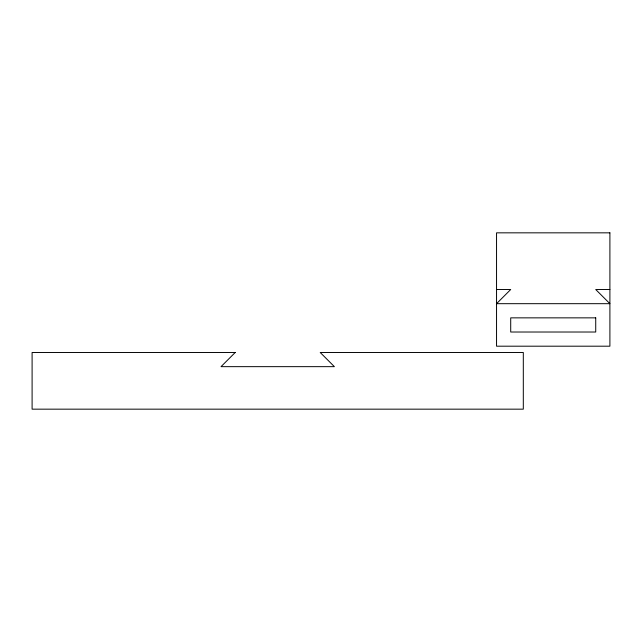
<?xml version="1.0" encoding="UTF-8"?>
<svg xmlns="http://www.w3.org/2000/svg" width="642" height="642" viewBox="0 0 642 642"><rect width="100%" height="100%" fill="white"/><g stroke="black" fill="none" stroke-linecap="round" stroke-linejoin="round"><path stroke-width="0.96" d="M496.547 289.51L510.711 289.51L496.547 303.682L609.9 303.682L595.728 289.51L609.9 289.51M235.197 352.49L221.025 366.654L334.386 366.654L320.214 352.49L523.31 352.49L523.31 409.163L32.1 409.163L32.1 352.49L235.197 352.49M609.9 232.837L496.547 232.837L496.547 346.19L609.9 346.19L609.9 232.837M595.728 317.854L510.711 317.854L510.711 332.018L595.728 332.018L595.728 317.854"/></g></svg>
